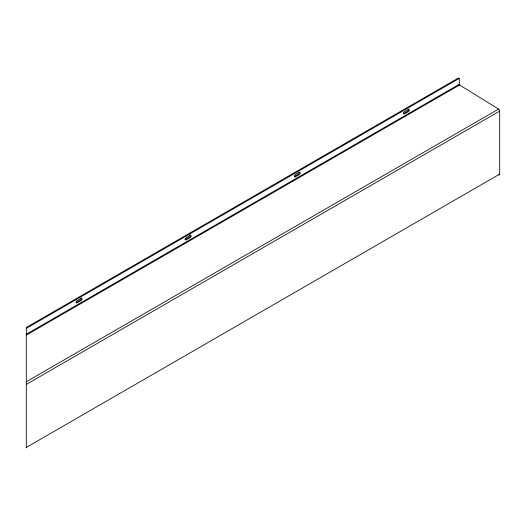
<?xml version="1.0" encoding="UTF-8"?>
<svg xmlns="http://www.w3.org/2000/svg" width="526" height="526" viewBox="0 0 526 526"><rect width="100%" height="100%" fill="white"/><g stroke="black" fill="none" stroke-linecap="round" stroke-linejoin="round"><path stroke-width="0.79" d="M26.307 328.375L459.178 78.459L459.481 84.942L498.569 109.092A1.65 0.953 60 0 1 499.693 111.091L499.693 174.119A1.65 0.953 60 0 1 498.74 174.895M26.307 334.24L459.178 84.324M26.307 335.121L459.553 84.995M26.307 381.751L498.569 109.092M26.307 384.401L499.693 111.091M26.307 447.429L499.693 174.119M459.178 78.459L458.396 78.012L26.307 327.474L26.307 447.948M458.902 85.311A1.65 0.953 60 0 1 458.646 84.883M81.136 298.005A1.381 0.796 -60 0 1 80.268 300.142L76.375 302.391A1.381 0.796 -60 0 1 76.014 302.522M408.459 109.132A1.381 0.796 -60 0 1 407.551 111.19L403.652 113.438A1.381 0.796 -60 0 1 403.205 113.57M190.05 234.839A1.381 0.796 -60 0 1 190.261 235.944A1.381 0.796 -60 0 1 189.367 237.16L185.468 239.409A1.381 0.796 -60 0 1 184.856 239.514M299.412 172.291A1.381 0.796 -60 0 1 298.459 174.178L294.56 176.427A1.381 0.796 -60 0 1 294.29 176.539M81.05 298.347L77.151 300.596A1.381 0.796 -60 0 0 76.178 302.279A1.381 0.796 -60 0 0 77.151 302.844L81.05 300.596A1.381 0.796 -60 0 0 82.023 298.906A1.381 0.796 -60 0 0 81.05 298.347M190.142 235.359L186.243 237.607A1.381 0.796 -60 0 0 185.27 239.297A1.381 0.796 -60 0 0 186.243 239.863L190.142 237.607A1.381 0.796 -60 0 0 191.116 235.924A1.381 0.796 -60 0 0 190.142 235.359M299.235 172.377L295.342 174.625A1.381 0.796 -60 0 0 294.363 176.315A1.381 0.796 -60 0 0 295.342 176.874L299.235 174.625A1.381 0.796 -60 0 0 300.208 172.936A1.381 0.796 -60 0 0 299.235 172.377M408.327 109.388L404.435 111.644A1.381 0.796 -60 0 0 403.462 113.327A1.381 0.796 -60 0 0 404.435 113.892L408.327 111.644A1.381 0.796 -60 0 0 409.307 109.954A1.381 0.796 -60 0 0 408.327 109.388"/></g></svg>
